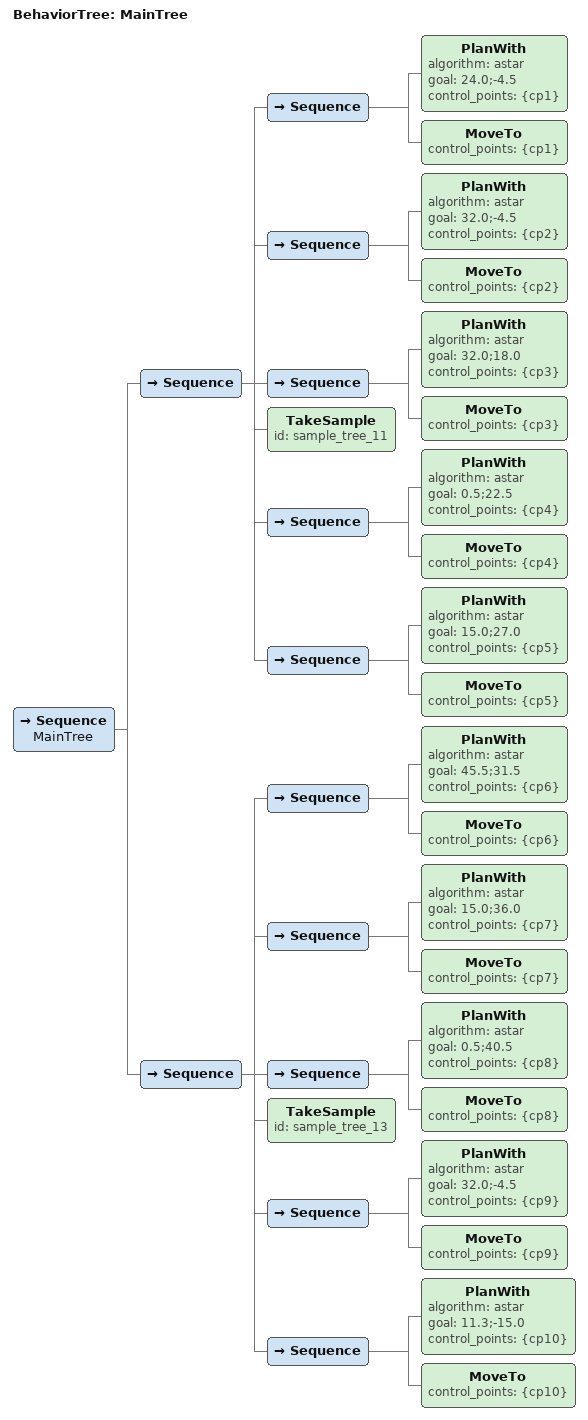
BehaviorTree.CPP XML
<?xml version="1.0"?>
<root BTCPP_format="4" main_tree_to_execute="MainTree">
  <BehaviorTree ID="MainTree">
    <Sequence name="MainTree">
      <Sequence>
        <!-- move_to_entrance_3: lat=37.26648874345582 lon=-120.42062900349974 -->
        <Sequence>
          <PlanWith algorithm="astar" goal="24.0;-4.5" control_points="{cp1}"/>
          <MoveTo control_points="{cp1}"/>
        </Sequence>
        <!-- move_to_tree_11_wp1: lat=37.26640462497126 lon=-120.42062888790896 -->
        <Sequence>
          <PlanWith algorithm="astar" goal="32.0;-4.5" control_points="{cp2}"/>
          <MoveTo control_points="{cp2}"/>
        </Sequence>
        <!-- move_to_tree_11: lat=37.266404577471214 lon=-120.42058159970989 -->
        <Sequence>
          <PlanWith algorithm="astar" goal="32.0;18.0" control_points="{cp3}"/>
          <MoveTo control_points="{cp3}"/>
        </Sequence>
        <TakeSample id="sample_tree_11"/>
        <!-- return_tree_11_wp1: lat=37.26640462497126 lon=-120.42062888790896 (same waypoint as move_to_tree_11_wp1) -->
        <Sequence>
          <PlanWith algorithm="astar" goal="0.5;22.5" control_points="{cp4}"/>
          <MoveTo control_points="{cp4}"/>
        </Sequence>
        <!-- return_to_entrance_3: lat=37.26648874345582 lon=-120.42062900349974 (same waypoint as move_to_entrance_3) -->
        <Sequence>
          <PlanWith algorithm="astar" goal="15.0;27.0" control_points="{cp5}"/>
          <MoveTo control_points="{cp5}"/>
        </Sequence>
      </Sequence>
      <Sequence>
        <!-- move_to_entrance_7: lat=37.26648825932271 lon=-120.42043967229692 -->
        <Sequence>
          <PlanWith algorithm="astar" goal="45.5;31.5" control_points="{cp6}"/>
          <MoveTo control_points="{cp6}"/>
        </Sequence>
        <!-- move_to_tree_13_wp1: lat=37.26640443485763 lon=-120.42043973511964 -->
        <Sequence>
          <PlanWith algorithm="astar" goal="15.0;36.0" control_points="{cp7}"/>
          <MoveTo control_points="{cp7}"/>
        </Sequence>
        <!-- move_to_tree_13: lat=37.266404387281945 lon=-120.42039244692528 -->
        <Sequence>
          <PlanWith algorithm="astar" goal="0.5;40.5" control_points="{cp8}"/>
          <MoveTo control_points="{cp8}"/>
        </Sequence>
        <TakeSample id="sample_tree_13"/>
        <!-- return_tree_13_wp1: lat=37.26640443485763 lon=-120.42043973511964 (same waypoint as move_to_tree_13_wp1) -->
        <Sequence>
          <PlanWith algorithm="astar" goal="32.0;-4.5" control_points="{cp9}"/>
          <MoveTo control_points="{cp9}"/>
        </Sequence>
        <!-- return_to_entrance_7: lat=37.26648825932271 lon=-120.42043967229692 (same waypoint as move_to_entrance_7) -->
        <Sequence>
          <PlanWith algorithm="astar" goal="11.3;-15.0" control_points="{cp10}"/>
          <MoveTo control_points="{cp10}"/>
        </Sequence>
      </Sequence>
    </Sequence>
  </BehaviorTree>
</root>
